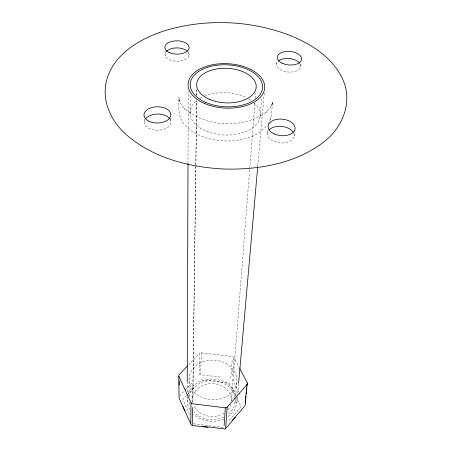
<?xml version="1.0" encoding="UTF-8"?>
<svg xmlns="http://www.w3.org/2000/svg" width="452" height="452" viewBox="0 0 452 452"><rect width="100%" height="100%" fill="white"/><g stroke="black" fill="none" stroke-linecap="round" stroke-linejoin="round"><path stroke-width="0.34" stroke-dasharray="2.26 1.69" d="M187.168 401.817L187.184 396.884M187.201 391.952L187.235 382.787M188.004 163.63L188.258 91.044M188.964 55.636L188.981 51.127M190.106 113.633L190.219 93.954M188.942 396.008L189.049 379.307M192.755 401.681L196.671 100.92M196.744 95.27L196.818 89.62M192.823 397.387L195.846 165.607M195.857 164.901L196.693 100.643M196.756 95.7L196.829 90.05M199.049 375.256L199.547 353.413A1.864 1.509 1.1 0 1 201.276 352.854L232.43 356.543A1.87 1.514 4.7 0 1 233.938 357.492L239.142 367.414M201.276 352.854L200.722 374.702L220.762 377.109M230.802 378.318L232.153 360.284M232.531 375.731L233.938 357.492M231.475 400.681L249.685 169.455M249.736 168.754L254.928 102.807M255.261 98.598L255.702 92.988M235.046 402.54L235.328 399.246M235.554 396.613L236.758 382.443A23.933 19.848 2.6 0 0 203.293 361.685A23.933 19.848 2.6 0 0 198.857 395.811A23.933 19.848 2.6 0 0 236.758 382.443M260.058 116.706L261.702 97.508M236.893 402.76L237.447 396.466M237.695 393.669L238.56 383.878M257.781 166.042L264.217 93.118M267.448 133.187L267.827 129.238M276.584 64.048L276.935 60.523M300.766 66.365L301.207 62.845M294.15 135.888L294.653 131.944M267.912 124.289C272.466 117.678 271.528 109.237 272.629 101.689L271.437 106.09L272.646 102.655L270.104 107.909L265.787 112.751L266.974 111.672C243.312 129.227 206.332 127.543 184.105 108.322L185.179 109.491L181.162 104.31L178.947 98.858L179.585 101.401L178.935 96.914C178.613 106.779 177.67 118.526 185.727 125.938C192.332 132.939 201.49 136.899 210.705 139.114C229.898 143.171 253.787 141.329 267.16 125.277M270.239 119.548L270.878 117.554M229.192 420.433L241.08 406.664L236.707 398.026M186.687 395.449L182.874 399.551L189.868 414.987M187.134 394.969L195.185 386.319M179.325 396.297L184.569 390.703M185.004 390.24L192.569 382.166M188.36 365.075L199.547 353.413M201.213 379.844L229.204 383.217L235.537 395.726M223.118 427.462L193.88 423.835L193.298 422.558M232.26 379.251L238.905 392.246M239.17 392.76L240.735 395.828M144.25 119.311L144.437 123.283M165.053 50.923L165.149 55.443M170.737 118.215L170.783 120.853M254.188 102.824A35.081 21.182 2.6 0 1 248.086 130.526A35.081 21.182 2.6 0 1 201.569 128.848A35.081 21.182 2.6 0 1 196.547 100.745M199.795 98.463A35.081 21.182 2.6 0 1 202.694 96.909M204.564 96.084A35.081 21.182 2.6 0 1 246.459 97.638M248.877 98.937A35.081 21.182 2.6 0 1 251.64 100.739M300.371 64.229A12.147 6.78 5 0 1 287.907 72.015A12.147 6.78 5 0 1 277.449 62.031M293.738 133.284A13.419 8.283 5.4 0 1 279.856 142.86A13.419 8.283 5.4 0 1 268.431 130.724M169.952 119.023A13.306 8.125 -0.6 0 1 157.923 130.278A13.306 8.125 -0.6 0 1 145.092 119.509M188.134 52.042A12.034 6.673 0.6 0 1 176.579 61.229A12.034 6.673 0.6 0 1 166.387 51.392M235.017 398.059A23.142 19.583 2.6 0 1 227.814 414.659M223.881 417.106A23.142 19.583 2.6 0 1 193.524 411.608M189.608 404.596A23.142 19.583 2.6 0 1 188.942 400.771M189.168 396.941A23.142 19.583 2.6 0 1 211.988 380.522A23.142 19.583 2.6 0 1 234.916 397.427M236.808 397.664A24.996 21.154 2.6 0 1 227.181 417.213M223.729 419.038A24.996 21.154 2.6 0 1 193.479 414.1M189.976 409.817A24.996 21.154 2.6 0 1 187.235 397.342M188.173 393.624A24.996 21.154 2.6 0 1 212.609 379.03A24.996 21.154 2.6 0 1 236.226 395.161M230.825 404.506A19.436 16.453 2.6 0 1 227.661 410.009M224.09 413.077A19.436 16.453 2.6 0 1 194.01 405.879M192.981 402.901A19.436 16.453 2.6 0 1 210.547 383.578A19.436 16.453 2.6 0 1 231.475 400.867"/><path stroke-width="0.68" d="M187.235 382.081L188.004 163.63M187.382 366.086L179.116 374.708A1.91 1.576 -1.5 0 0 178.822 376.25L191.004 402.749L190.789 423.914L182.896 406.371M192.281 424.936L192.501 407.421M224.135 425.456L225.356 407.811A1.966 1.672 4.7 0 0 227.17 407.179L247.091 384.482A1.921 1.593 6.8 0 0 247.278 382.917L239.797 368.657M225.65 428.236L227.17 407.179M238.616 383.177L257.719 166.743M245.255 402.404L247.091 384.482M245.227 402.941L245.436 400.862M245.651 398.8L245.933 396.037M246.142 393.963L246.357 391.89M246.572 389.822L246.781 387.748M246.995 385.68L247.278 382.917M245.233 405.122L245.769 399.918M225.497 428.705L235.294 417.281M232.164 420.665L244.899 405.868M225.407 428.795L224.243 429.383M225.356 407.811L192.546 403.789A1.961 1.661 -0.2 0 1 191.004 402.749M202.801 426.242L223.904 428.858M208.112 427.456L191.976 425.377M191.591 425.179L190.851 424.27M179.122 398.218L184.908 411.071M178.822 376.25L179.043 397.816M179.178 380.974L179.218 385.155M278.296 61.133A12.147 6.78 5 0 1 289.427 58.534A12.147 6.78 5 0 1 299.738 63.19M269.166 129.837A13.419 8.283 5.4 0 1 281.715 126.402A13.419 8.283 5.4 0 1 293.218 132.266M145.945 118.345A13.306 8.125 -0.6 0 1 157.861 114.034A13.306 8.125 -0.6 0 1 169.528 118.452M166.387 51.392A12.034 6.673 0.6 0 1 176.602 47.895A12.034 6.673 0.6 0 1 187.275 51.116M105.48 86.044C103.293 104.389 112.316 122.368 125.905 134.3L126.509 134.849C153.155 158.047 189.156 167.234 223.768 169.008C258.171 169.992 294.642 163.827 322.745 142.747L323.4 142.25C340.853 129.408 351.47 106.022 344.825 84.694C336.435 59.867 312.558 44.398 289.297 35.143L288.907 34.99C250.272 20.436 206.841 18.577 167.15 29.996L166.737 30.114C139.888 38.177 109.779 55.726 105.48 86.044M205.722 102.423A36.205 20.995 2.6 0 0 262.459 88.699A36.205 20.995 2.6 0 0 211.067 66.32A36.205 20.995 2.6 0 0 205.722 102.423M169.455 52.618A12.125 6.65 0.7 0 0 188.992 48.55A12.125 6.65 0.7 0 0 172.545 41.251A12.125 6.65 0.7 0 0 169.455 52.618M148.894 121.204A13.419 8.108 -0.5 0 0 170.636 116.124A13.419 8.108 -0.5 0 0 152.663 107.327A13.419 8.108 -0.5 0 0 148.894 121.204M274.183 133.894A13.537 8.272 5.3 0 0 295.071 128.662A13.537 8.272 5.3 0 0 275.534 119.639A13.537 8.272 5.3 0 0 274.183 133.894M282.811 63.489A12.238 6.757 5 0 0 301.648 59.297A12.238 6.757 5 0 0 283.918 51.833A12.238 6.757 5 0 0 282.811 63.489M204.553 103.502A38.335 22.233 2.6 0 0 264.584 88.908A38.335 22.233 2.6 0 0 210.095 65.269A38.335 22.233 2.6 0 0 204.553 103.502M209.253 99.225A29.809 17.289 2.6 0 0 256.092 88.078A29.809 17.289 2.6 0 0 213.932 69.523A29.809 17.289 2.6 0 0 209.253 99.225"/></g></svg>
